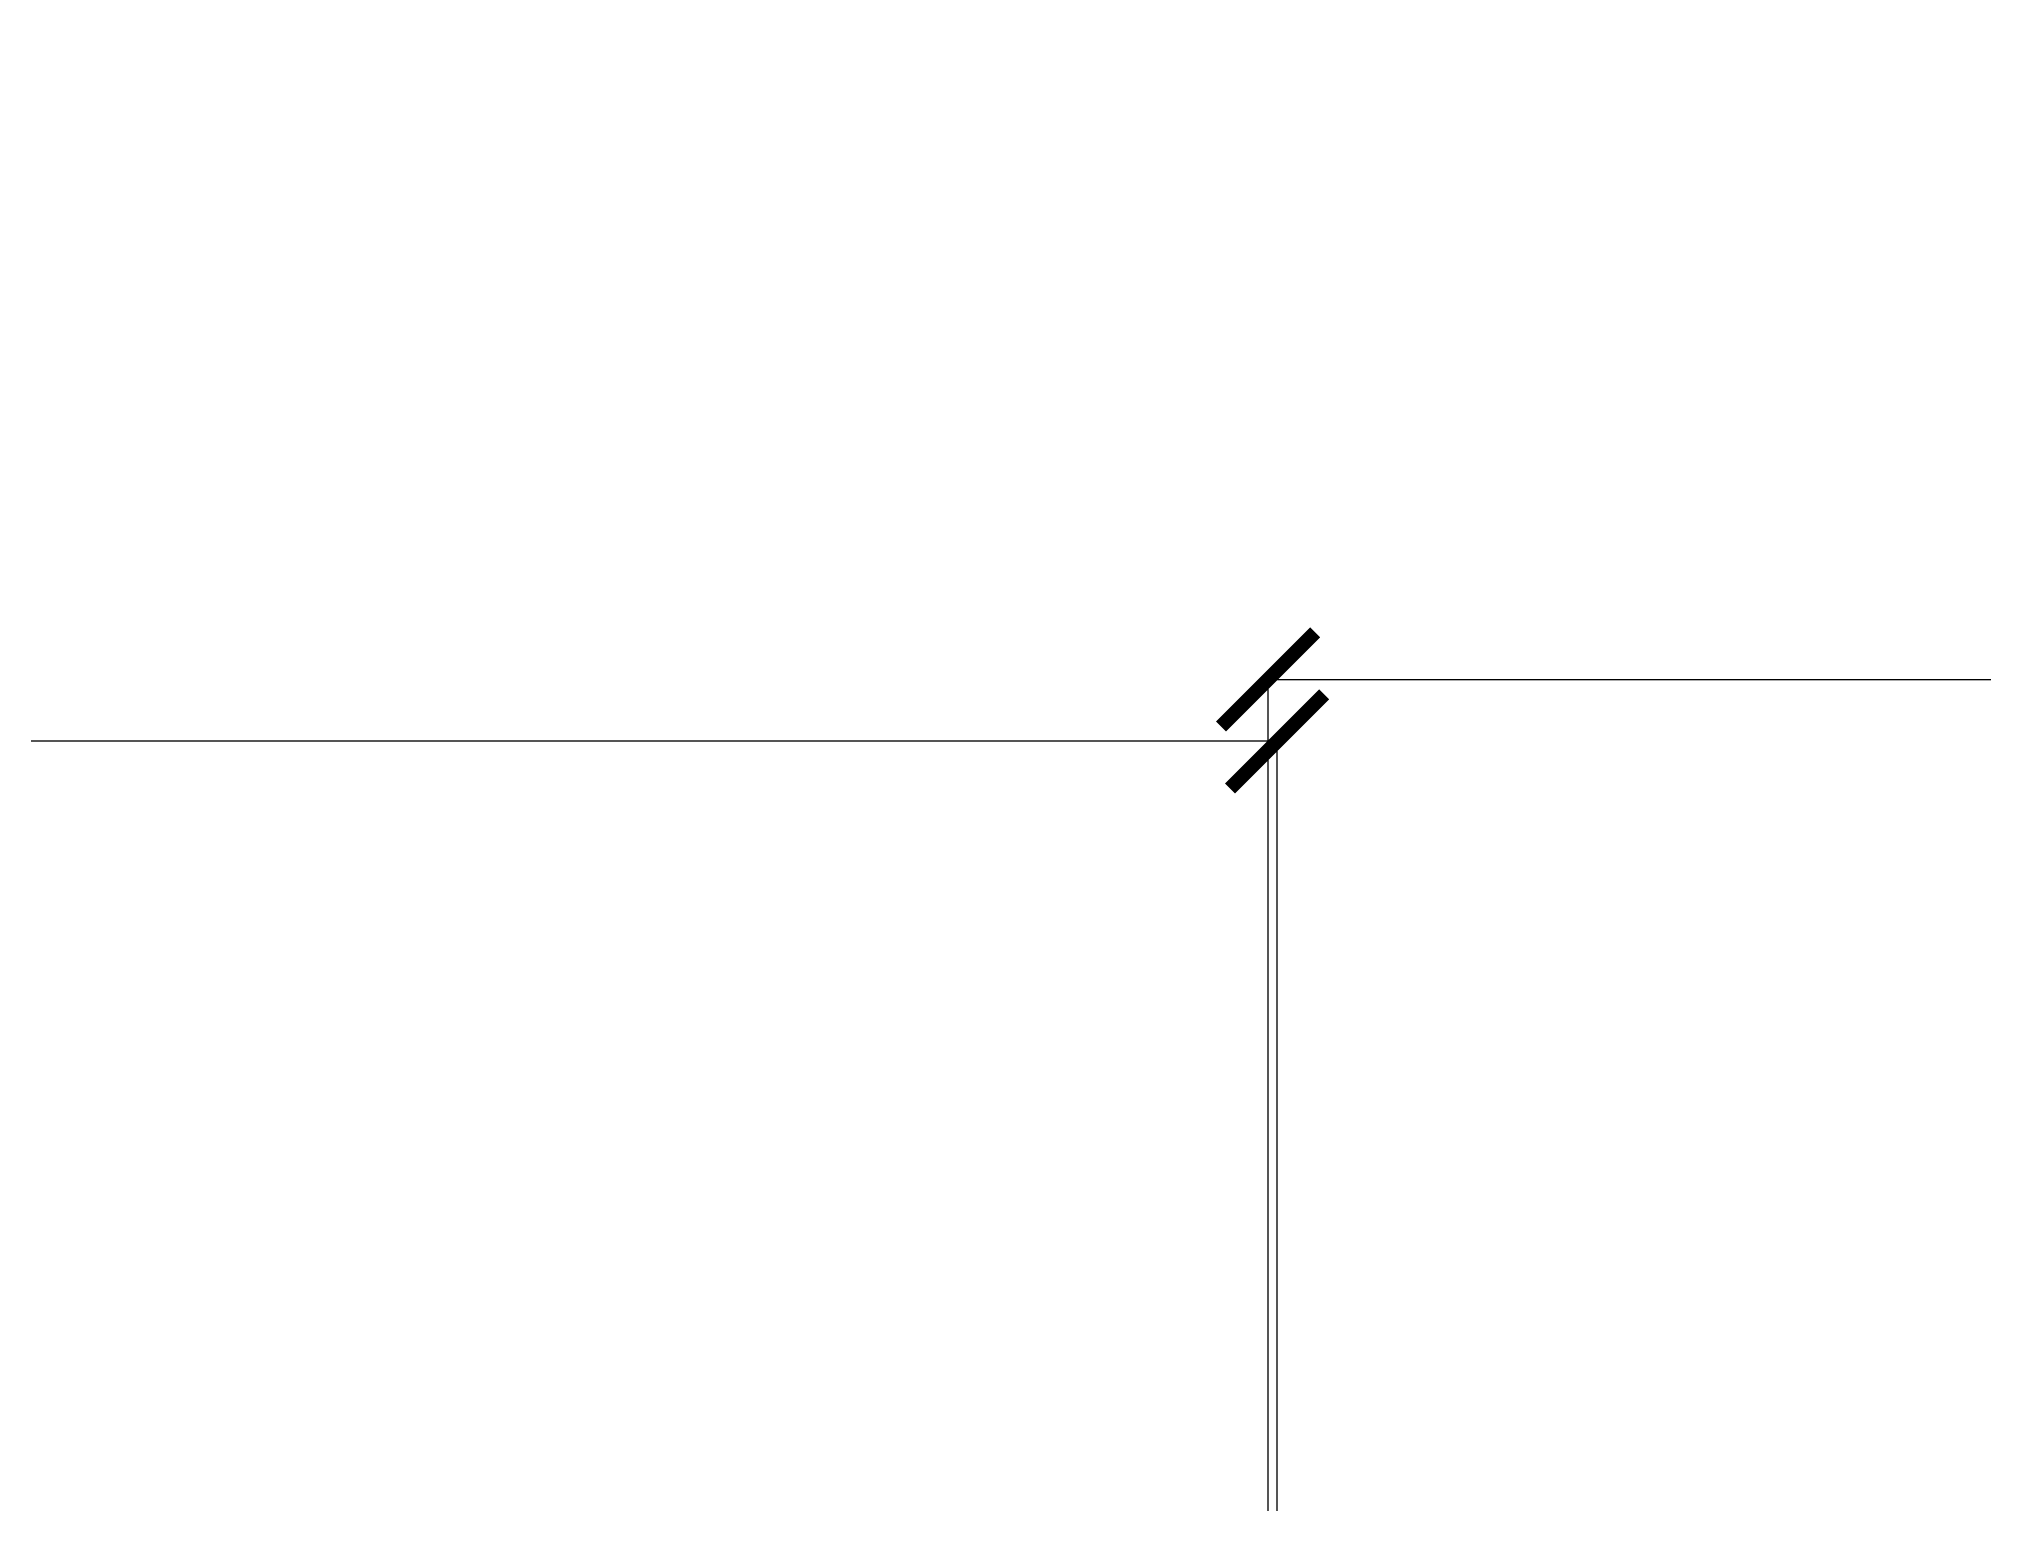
# Model space of a CAD drawing. Header units: inches. Extents: x 474 to 5633, y -332 to 1348.
# Drawn here: x 1967.34 to 2011.07, y 415.55 to 448.47 of the extents above; entities that cross this region are included whole.
import ezdxf

# ---------------------------------------------------------------- set-up
doc = ezdxf.new("R2010")
doc.units = ezdxf.units.IN
doc.header["$LTSCALE"] = 20
doc.header["$MEASUREMENT"] = 0
doc.layers.add('Dimensions', color=9, linetype='Continuous', plot=False)
doc.styles.get("Standard").update_dxf_attribs({"font": 'txt.shx', "height": 12})
doc.dimstyles.new('iut', dxfattribs={"dimtxt": 0.18, "dimasz": 2.1175, "dimexe": 0.18, "dimexo": 0.0625, "dimgap": 0.09, "dimtad": 0, "dimtih": 1, "dimtoh": 1, "dimzin": 0, "dimdsep": 46, "dimlunit": 4, "dimtxsty": 'Standard', "dimblk": 'ARCHTICK', "dimcen": 0.09, "dimadec": 0, "dimazin": 0, "dimtfac": 1, "dimtofl": 0, "dimtmove": 0, "dimatfit": 3, "dimldrblk": 'ARCHTICK', "dimfxl": 1, "dimtolj": 1, "dimtzin": 0, "dimarcsym": 0})

# ---------------------------------------------------------------- blocks, each defined once
blk = doc.blocks.new('_ArchTick')
at = {"color": 0, "linetype": 'ByBlock', "const_width": 0.15}
blk.add_lwpolyline([(-0.5, -0.5), (0.5, 0.5)], dxfattribs=at)
blk = doc.blocks.new('*D80')
at = {"layer": 'Defpoints', "color": 0, "transparency": 16777216}
for p in [(2355.304, 434.072), (1994.989, 397.419), (2355.304, 397.186)]:
    blk.add_point(p, dxfattribs=at)
at = {"layer": 'Dimensions', "color": 0, "lineweight": -2, "transparency": 16777216}
for p, q in [((1994.989, 397.481), (1994.989, 434.252)), ((2355.304, 397.249), (2355.304, 434.252)), ((1994.989, 434.072), (2142.056, 434.072)), ((2355.304, 434.072), (2208.236, 434.072))]:
    blk.add_line(p, q, dxfattribs=at)
at = {"layer": 'Dimensions', "color": 0, "lineweight": -2, "transparency": 16777216, "xscale": 2.1175, "yscale": 2.1175, "zscale": 2.1175, "rotation": 180}
blk.add_blockref('_ArchTick', (1994.989, 434.072), dxfattribs=at)
at = {"layer": 'Dimensions', "color": 0, "lineweight": -2, "transparency": 16777216, "xscale": 2.1175, "yscale": 2.1175, "zscale": 2.1175}
blk.add_blockref('_ArchTick', (2355.304, 434.072), dxfattribs=at)
at = {"layer": 'Dimensions', "color": 0, "transparency": 16777216, "insert": (2175.146, 434.072), "char_height": 12, "attachment_point": 5}
blk.add_mtext('\\A1;30\'-0{\\H1.000000x;\\S1/4;}"', dxfattribs=at)
blk = doc.blocks.new('*D87')
at = {"layer": 'Defpoints', "color": 0, "transparency": 16777216}
for p in [(1995.192, 432.68), (1636.825, 396.604), (1995.192, 396.604)]:
    blk.add_point(p, dxfattribs=at)
at = {"layer": 'Dimensions', "color": 0, "lineweight": -2, "transparency": 16777216}
for p, q in [((1636.825, 396.666), (1636.825, 432.86)), ((1636.825, 432.68), (1777.918, 432.68)), ((1995.192, 432.68), (1854.098, 432.68)), ((1995.192, 396.666), (1995.192, 432.86))]:
    blk.add_line(p, q, dxfattribs=at)
at = {"layer": 'Dimensions', "color": 0, "lineweight": -2, "transparency": 16777216, "xscale": 2.1175, "yscale": 2.1175, "zscale": 2.1175, "rotation": 180}
blk.add_blockref('_ArchTick', (1636.825, 432.68), dxfattribs=at)
at = {"layer": 'Dimensions', "color": 0, "lineweight": -2, "transparency": 16777216, "xscale": 2.1175, "yscale": 2.1175, "zscale": 2.1175}
blk.add_blockref('_ArchTick', (1995.192, 432.68), dxfattribs=at)
at = {"layer": 'Dimensions', "color": 0, "transparency": 16777216, "insert": (1816.008, 432.68), "char_height": 12, "attachment_point": 5}
blk.add_mtext('\\A1;29\'-10{\\H1.000000x;\\S1/4;}"', dxfattribs=at)

msp = doc.modelspace()

# ---------------------------------------------------------------- dimensions: what is measured, and where the dimension line sits
at = {"layer": 'Dimensions'}
for base, p1, p2, picture, middle in [((2355.3037, 434.0719), (1994.9891, 397.419), (2355.3037, 397.1863), '*D80', (2175.1464, 434.0719)), ((1995.192, 432.68), (1636.825, 396.604), (1995.192, 396.604), '*D87', (1816.008, 432.68))]:
    dim = msp.add_linear_dim(base=base, p1=p1, p2=p2, dimstyle='iut', dxfattribs=at)
    dim.commit()
    dim.dimension.update_dxf_attribs({"geometry": picture, "text_midpoint": middle})

doc.saveas('drawing.dxf')
